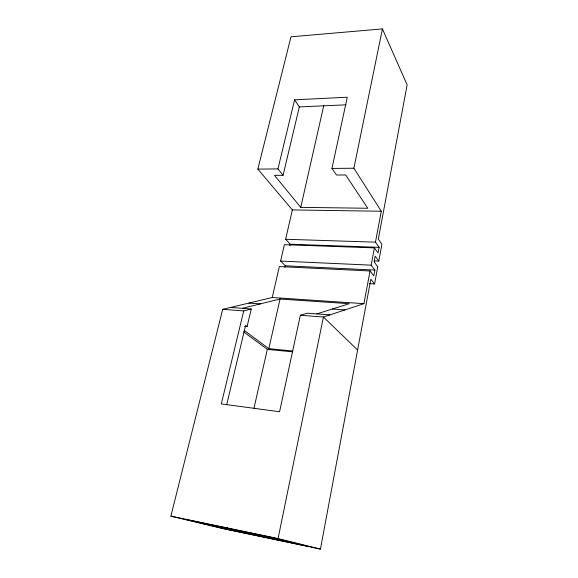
<?xml version="1.0" encoding="UTF-8"?>
<svg xmlns="http://www.w3.org/2000/svg" width="578" height="578" viewBox="0 0 578 578"><rect width="100%" height="100%" fill="white"/><g stroke="black" fill="none" stroke-linecap="round" stroke-linejoin="round"><path stroke-width="0.87" d="M369.212 283.661L374.573 283.957L377.752 266.776L374.103 261.863L375.173 256.141L378.8 261.111L374.313 260.916M378.8 261.111L381.906 244.284L378.33 239.09L407.129 84.85L382.426 28.9L290.994 36.804L257.839 169.101L292.36 209.922L381.278 211.252L375.469 242.16L379.096 247.333L378.048 252.976L374.4 247.883L284.383 244.689L280.619 261.061L285.315 265.786L374.876 270.071L373.807 275.829L370.057 270.981L279.347 266.581L272.245 297.511L222.696 309.324L170.871 516.154L222.429 528.509L320.436 549.1L370.83 279.217L374.573 283.957M244.624 326.389L247.081 326.599L251.264 309.013L243.728 310.928L221.316 403.921L279.586 411.738L300.35 315.248L323.434 317.011L363.923 303.66L370.057 270.981M374.876 270.071L371.155 265.158L374.4 247.883M320.436 549.1L278.069 538.573L323.434 317.011L357.609 350.015M381.278 211.252L353.895 168.227L382.426 28.9M283.068 175.3L274.478 175.351L300.755 207.358L367.789 208.261L345.687 174.968L336.461 175.018L331.953 168.429L347.277 97.22L294.599 99.821L277.946 168.921L283.068 175.3L299.332 106.923L294.599 99.821M226.562 529.238L306.867 546.102L272.238 537.54L185.971 519.485L226.562 529.238L226.966 527.483M253.995 408.147L267.311 349.358L243.627 331.866M292.865 351.019L268.828 348.679L280.048 299.021L349.235 303.703L316.787 313.919M300.755 207.358L323.825 105.268M284.961 267.339L285.315 265.786M289.86 245.744L290.207 244.212L285.619 239.263L292.36 209.922M226.663 404.795L245.592 325.472L247.081 326.599M300.35 315.248L307.113 313.189L329.857 314.894M242.305 308.341L280.048 299.021M299.332 106.923L346.034 104.813M257.839 169.101L277.946 168.921M331.953 168.429L353.895 168.227M285.619 239.263L375.469 242.16M290.207 244.212L379.096 247.333M280.619 261.061L371.155 265.158M272.245 297.511L363.923 303.66M248.923 303.074L260.346 303.884M332.328 309.02L344.929 309.924M230.514 307.46L251.264 309.013M222.696 309.324L243.728 310.928M267.311 349.358L292.345 351.814M170.871 516.154L278.069 538.573M244.516 330.609L268.828 348.679"/></g></svg>
